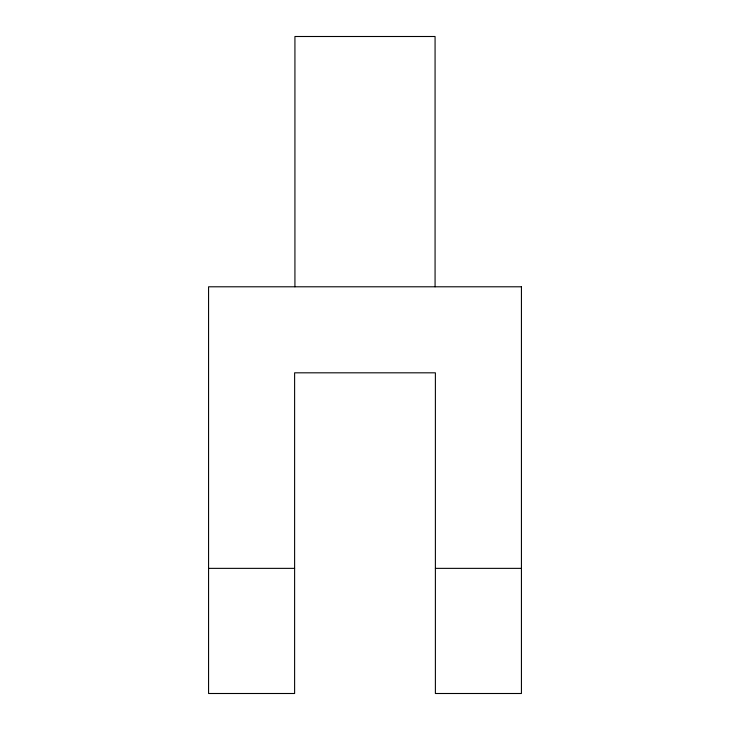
<?xml version="1.0" encoding="UTF-8"?>
<svg xmlns="http://www.w3.org/2000/svg" width="730" height="730" viewBox="0 0 730 730"><rect width="100%" height="100%" fill="white"/><g stroke="black" fill="none" stroke-linecap="round" stroke-linejoin="round"><path stroke-width="1.09" d="M208.57 568.36L294.61 568.36M435.39 568.36L521.43 568.36M435.071 286.79L435.071 36.5L294.929 36.5L294.929 286.79M521.43 286.79L208.57 286.79L208.57 693.5L294.61 693.5L294.61 372.82L435.39 372.82L435.39 693.5L521.43 693.5L521.43 286.79"/></g></svg>
